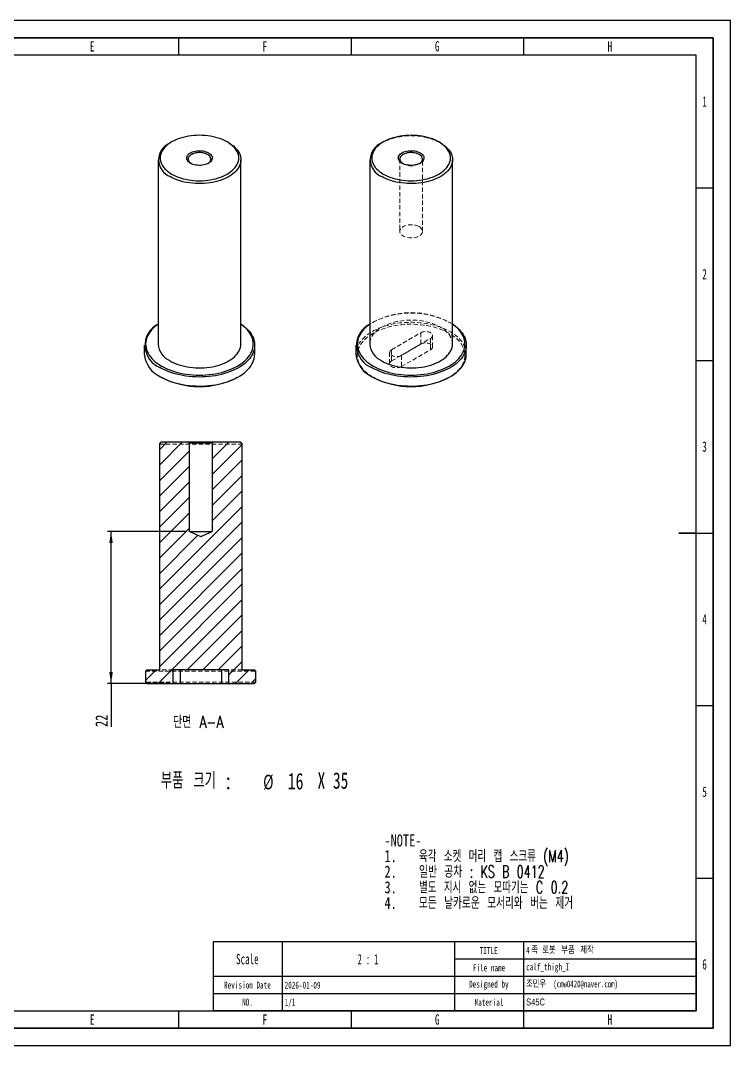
# Model space of a CAD drawing. Header units: millimetres. Extents: x 0 to 420, y 1 to 298.
# Drawn here: x 214.2 to 420, y 1 to 298 of the extents above; entities that cross this region are included whole.
import ezdxf

# ---------------------------------------------------------------- set-up
doc = ezdxf.new("R2010")
doc.units = ezdxf.units.MM
doc.linetypes.add('CENTERX2', pattern=[20.32, 12.7, -2.54, 2.54, -2.54])
doc.linetypes.add('HIDDEN', pattern=[1.905, 1.27, -0.635])
for name, color, linetype in [('SLD-0', 179, 'Continuous'), ('가는실선', 7, 'Continuous'), ('절단면', 230, 'Continuous'), ('중심선', 1, 'CENTERX2'), ('치수선', 104, 'Continuous')]:
    doc.layers.add(name, color=color, linetype=linetype)
for name, color, linetype, lineweight in [('도면층1', 4, 'Continuous', 35), ('도면층2', 3, 'Continuous', 25), ('도면층3', 5, 'Continuous', 25)]:
    doc.layers.add(name, color=color, linetype=linetype, lineweight=lineweight)
doc.styles.add('SLDTEXTSTYLE0', font='TXT', dxfattribs={"width": 0.678571, "bigfont": 'bigfont'})
doc.styles.add('SLDTEXTSTYLE1', font='TXT', dxfattribs={"width": 0.7})
doc.styles.add('SLDTEXTSTYLE10', font='TXT', dxfattribs={"width": 0.582911})
doc.styles.add('SLDTEXTSTYLE2', font='TXT', dxfattribs={"width": 0.6875})
doc.styles.add('SLDTEXTSTYLE3', font='TXT', dxfattribs={"width": 0.75})
doc.styles.add('SLDTEXTSTYLE4', font='TXT', dxfattribs={"width": 0.684211, "bigfont": 'bigfont'})
doc.styles.add('SLDTEXTSTYLE5', font='TXT', dxfattribs={"width": 0.676471, "bigfont": 'bigfont'})
doc.styles.add('SLDTEXTSTYLE6', font='TXT', dxfattribs={"width": 0.694444, "bigfont": 'bigfont'})
doc.styles.add('SLDTEXTSTYLE7', font='TXT', dxfattribs={"width": 0.638186})
doc.styles.add('SLDTEXTSTYLE8', font='TXT', dxfattribs={"width": 0.75, "bigfont": 'bigfont'})
doc.styles.add('SLDTEXTSTYLE9', font='TXT', dxfattribs={"width": 0.605})
doc.dimstyles.new('SLDDIMSTYLE1', dxfattribs={"dimtxt": 3.5, "dimasz": 3.302, "dimexe": 0, "dimexo": 0.0625, "dimgap": 0.875, "dimtad": 1, "dimdec": 3, "dimlfac": 0.5, "dimrnd": 1e-09, "dimzin": 12, "dimdsep": 46, "dimtxsty": 'SLDTEXTSTYLE3', "dimsah": 1, "dimcen": 0.09, "dimadec": 0, "dimazin": 3, "dimtfac": 1, "dimtdec": 3, "dimtofl": 0, "dimtmove": 0, "dimatfit": 3, "dimfxl": 1, "dimfrac": 2, "dimtolj": 1, "dimtzin": 12, "dimarcsym": 0})

# ---------------------------------------------------------------- blocks, each defined once
blk = doc.blocks.new('_D_7')
at = {"layer": '치수선', "transparency": 16777216}
for p, q in [((262.15, 149.89), (239.45, 149.89)), ((240.45, 105.89), (240.45, 149.89)), ((257.45, 105.89), (239.45, 105.89)), ((240.45, 105.89), (240.45, 93.3))]:
    blk.add_line(p, q, dxfattribs=at)
for points in [[(240.45, 149.89), (239.94, 146.59), (240.95, 146.59)], [(240.45, 105.89), (240.95, 109.19), (239.94, 109.19)]]:
    blk.add_solid(points, dxfattribs=at)
at = {"layer": '치수선', "transparency": 16777216, "insert": (235.93, 93.3), "char_height": 3.5, "attachment_point": 1, "rotation": 90, "style": 'SLDTEXTSTYLE3'}
blk.add_mtext('22', dxfattribs=at)

msp = doc.modelspace()

# ---------------------------------------------------------------- hatches: boundary and pattern name
at = {"layer": '중심선', "linetype": 'Continuous', "lineweight": 18}
h = msp.add_hatch(dxfattribs=at)
h.set_pattern_fill('ANSI31', color=256, angle=3e-322, style=0)
h.paths.add_polyline_path([(258.446, 109.888), (274.446, 109.888), (274.446, 105.888), (282.046, 105.888), (282.446, 106.288), (282.446, 109.488), (282.046, 109.888), (278.446, 109.888), (278.446, 175.288), (277.846, 175.888), (270.146, 175.888), (269.746, 175.488), (269.746, 149.888), (266.446, 148.5211), (263.146, 149.888), (263.146, 175.488), (262.746, 175.888), (255.046, 175.888), (254.446, 175.288), (254.446, 109.888), (250.846, 109.888), (250.446, 109.488), (250.446, 106.288), (250.846, 105.888), (258.446, 105.888)], flags=0)

# ---------------------------------------------------------------- linework, layer by layer
at = {"color": 7, "linetype": 'Continuous', "lineweight": 25}
for p, q in [((258.0154, 262.7981), (257.591, 262.553)), ((274.5644, 262.553), (274.14, 262.7981)), ((319.3581, 262.7981), (318.9337, 262.553)), ((335.9071, 262.553), (335.4827, 262.7981)), ((254.0777, 257.6554), (254.0777, 204.2536)), ((278.0777, 204.2536), (278.0777, 257.6554)), ((315.4204, 257.6554), (315.4204, 204.2536)), ((339.4204, 204.2536), (339.4204, 257.6554)), ((250.0777, 203.927), (250.0777, 201.3141)), ((282.0777, 201.3141), (282.0777, 203.927)), ((311.4204, 203.927), (311.4204, 201.3141)), ((343.4204, 201.3141), (343.4204, 203.927)), ((254.7622, 194.7839), (255.045, 194.6205)), ((277.1104, 194.6205), (277.3933, 194.7839)), ((316.1048, 194.7839), (316.3877, 194.6205)), ((338.4531, 194.6205), (338.7359, 194.7839)), ((254.446, 175.288), (255.046, 175.888)), ((254.446, 175.288), (254.446, 109.888)), ((255.046, 175.888), (262.746, 175.888)), ((262.746, 175.888), (263.146, 175.488)), ((262.746, 175.888), (270.146, 175.888)), ((263.146, 149.888), (263.146, 175.488)), ((269.746, 175.488), (263.146, 175.488)), ((269.746, 175.488), (270.146, 175.888)), ((269.746, 175.488), (269.746, 149.888)), ((270.146, 175.888), (277.846, 175.888)), ((277.846, 175.888), (278.446, 175.288)), ((278.446, 109.888), (278.446, 175.288)), ((263.146, 149.888), (266.446, 148.5211)), ((263.146, 149.888), (269.746, 149.888)), ((266.446, 148.5211), (269.746, 149.888)), ((250.446, 109.488), (250.846, 109.888)), ((250.446, 109.488), (250.446, 106.288)), ((250.846, 109.888), (254.446, 109.888)), ((258.446, 105.888), (258.446, 109.888)), ((274.446, 109.888), (258.446, 109.888)), ((260.446, 109.888), (260.446, 105.888)), ((272.446, 109.888), (272.446, 105.888)), ((274.446, 109.888), (274.446, 105.888)), ((278.446, 109.888), (282.046, 109.888)), ((282.046, 109.888), (282.446, 109.488)), ((282.446, 106.288), (282.446, 109.488)), ((250.846, 105.888), (250.446, 106.288)), ((250.846, 105.888), (258.446, 105.888)), ((258.446, 105.888), (260.446, 105.888)), ((260.446, 105.888), (272.446, 105.888)), ((272.446, 105.888), (274.446, 105.888)), ((274.446, 105.888), (282.046, 105.888)), ((282.446, 106.288), (282.046, 105.888))]:
    msp.add_line(p, q, dxfattribs=at)
at = {"color": 7, "linetype": 'HIDDEN', "lineweight": 18}
for p, q in [((324.1204, 257.8187), (324.1204, 236.9153)), ((324.8037, 256.6352), (325.0866, 256.4718)), ((329.7542, 256.4718), (330.0371, 256.6352)), ((330.7204, 236.9153), (330.7204, 257.8187)), ((316.3877, 210.6206), (316.1048, 210.4572)), ((338.7359, 210.4572), (338.4531, 210.6206)), ((321.7635, 202.6208), (330.2488, 207.5193)), ((324.592, 200.988), (333.0773, 205.8864)), ((330.2488, 207.5193), (330.2488, 204.2531)), ((333.0773, 205.8864), (333.0773, 202.6203)), ((333.663, 203.4367), (333.663, 206.7028)), ((321.7635, 199.3546), (330.2488, 204.2531)), ((321.7635, 202.6208), (321.7635, 199.3546)), ((324.592, 197.7218), (333.0773, 202.6203)), ((321.1778, 201.8044), (321.1778, 198.5382)), ((324.592, 200.988), (324.592, 197.7218)), ((254.446, 175.288), (278.446, 175.288)), ((250.446, 109.488), (282.446, 109.488)), ((258.446, 109.888), (254.446, 109.888)), ((278.446, 109.888), (274.446, 109.888)), ((282.446, 106.288), (250.446, 106.288))]:
    msp.add_line(p, q, dxfattribs=at)
at = {"color": 7, "linetype": 'Continuous', "lineweight": 25, "flags": 128}
for points in [[(258.0167, 253.4918), (258.6123, 253.1717), (259.2459, 252.8769), (259.9144, 252.609), (260.6143, 252.3692), (261.342, 252.159), (262.0938, 251.9792), (262.866, 251.8308), (263.6545, 251.7146), (264.4553, 251.6312), (265.2644, 251.581), (266.0777, 251.5642), (266.891, 251.581), (267.7001, 251.6312), (268.501, 251.7146), (269.2895, 251.8308), (270.0616, 251.9792), (270.8134, 252.159), (271.5411, 252.3692), (272.241, 252.609), (272.9095, 252.8769), (273.5431, 253.1717), (274.1387, 253.4918), (274.6933, 253.8356), (275.2039, 254.2014), (275.668, 254.5873), (276.0832, 254.9913), (276.4475, 255.4114), (276.7589, 255.8455), (277.0159, 256.2912), (277.2172, 256.7464), (277.3617, 257.2087), (277.4487, 257.6758), (277.4777, 258.1453), (277.4487, 258.6148), (277.3617, 259.0819), (277.2172, 259.5442), (277.0159, 259.9994), (276.7589, 260.4452), (276.4475, 260.8792), (276.0832, 261.2993), (275.668, 261.7033), (275.2039, 262.0892), (274.6933, 262.455), (274.1387, 262.7988), (273.5431, 263.119), (272.9095, 263.4137), (272.241, 263.6817), (271.5411, 263.9214), (270.8134, 264.1317), (270.0616, 264.3115), (269.2895, 264.4598), (268.501, 264.576), (267.7001, 264.6594), (266.891, 264.7096), (266.0777, 264.7264), (265.2644, 264.7096), (264.4553, 264.6594), (263.6545, 264.576), (262.866, 264.4598), (262.0938, 264.3115), (261.342, 264.1317), (260.6143, 263.9214), (259.9144, 263.6817), (259.2459, 263.4137), (258.6123, 263.119), (258.0167, 262.7988), (257.4622, 262.455), (256.9515, 262.0892), (256.4874, 261.7033), (256.0722, 261.2993), (255.7079, 260.8792), (255.3965, 260.4452), (255.1395, 259.9994), (254.9382, 259.5442), (254.7937, 259.0819), (254.7068, 258.6148), (254.6777, 258.1453), (254.7068, 257.6758), (254.7937, 257.2087), (254.9382, 256.7464), (255.1395, 256.2912), (255.3965, 255.8455), (255.7079, 255.4114), (256.0722, 254.9913), (256.4874, 254.5873), (256.9515, 254.2014), (257.4622, 253.8356), (258.0167, 253.4918)], [(319.3594, 253.4918), (319.955, 253.1717), (320.5886, 252.8769), (321.2571, 252.609), (321.957, 252.3692), (322.6847, 252.159), (323.4365, 251.9792), (324.2086, 251.8308), (324.9972, 251.7146), (325.798, 251.6312), (326.6071, 251.581), (327.4204, 251.5642), (328.2337, 251.581), (329.0428, 251.6312), (329.8436, 251.7146), (330.6321, 251.8308), (331.4043, 251.9792), (332.1561, 252.159), (332.8838, 252.3692), (333.5837, 252.609), (334.2522, 252.8769), (334.8858, 253.1717), (335.4814, 253.4918), (336.0359, 253.8356), (336.5466, 254.2014), (337.0107, 254.5873), (337.4259, 254.9913), (337.7902, 255.4114), (338.1016, 255.8455), (338.3586, 256.2912), (338.5599, 256.7464), (338.7044, 257.2087), (338.7913, 257.6758), (338.8204, 258.1453), (338.7913, 258.6148), (338.7044, 259.0819), (338.5599, 259.5442), (338.3586, 259.9994), (338.1016, 260.4452), (337.7902, 260.8792), (337.4259, 261.2993), (337.0107, 261.7033), (336.5466, 262.0892), (336.0359, 262.455), (335.4814, 262.7988), (334.8858, 263.119), (334.2522, 263.4137), (333.5837, 263.6817), (332.8838, 263.9214), (332.1561, 264.1317), (331.4043, 264.3115), (330.6321, 264.4598), (329.8436, 264.576), (329.0428, 264.6594), (328.2337, 264.7096), (327.4204, 264.7264), (326.6071, 264.7096), (325.798, 264.6594), (324.9972, 264.576), (324.2086, 264.4598), (323.4365, 264.3115), (322.6847, 264.1317), (321.957, 263.9214), (321.2571, 263.6817), (320.5886, 263.4137), (319.955, 263.119), (319.3594, 262.7988), (318.8049, 262.455), (318.2942, 262.0892), (317.8301, 261.7033), (317.4149, 261.2993), (317.0506, 260.8792), (316.7392, 260.4452), (316.4822, 259.9994), (316.2809, 259.5442), (316.1364, 259.0819), (316.0494, 258.6148), (316.0204, 258.1453), (316.0494, 257.6758), (316.1364, 257.2087), (316.2809, 256.7464), (316.4822, 256.2912), (316.7392, 255.8455), (317.0506, 255.4114), (317.4149, 254.9913), (317.8301, 254.5873), (318.2942, 254.2014), (318.8049, 253.8356), (319.3594, 253.4918)], [(274.5644, 262.553), (274.8508, 262.3818), (275.3948, 262.0212), (275.8943, 261.6397), (276.3471, 261.2392), (276.7509, 260.8217), (277.1039, 260.389), (277.4043, 259.9434), (277.6508, 259.4868), (277.8421, 259.0215), (277.9773, 258.5497), (278.0558, 258.0737), (278.0773, 257.5956), (278.0415, 257.1178), (277.9488, 256.6426), (277.7995, 256.1722), (277.5943, 255.7089), (277.3342, 255.2549), (277.0205, 254.8123), (276.6547, 254.3832), (276.2384, 253.9698), (275.7737, 253.5739), (275.2628, 253.1974), (274.7082, 252.8422), (274.1124, 252.51), (273.4783, 252.2022), (272.809, 251.9205), (272.1076, 251.666), (271.3774, 251.4401), (270.622, 251.2439), (269.845, 251.0782), (269.0499, 250.9438), (268.2408, 250.8414), (267.4213, 250.7715), (266.5954, 250.7344), (265.767, 250.7303), (264.9402, 250.7591), (264.1187, 250.8209), (263.3066, 250.9152), (262.5077, 251.0416), (261.7258, 251.1996), (260.9646, 251.3883), (260.2278, 251.6068), (259.5189, 251.8542), (258.8412, 252.1293), (258.1981, 252.4307), (257.5924, 252.7569)], [(335.9071, 262.553), (336.1935, 262.3818), (336.7375, 262.0212), (337.237, 261.6397), (337.6898, 261.2392), (338.0936, 260.8217), (338.4466, 260.389), (338.747, 259.9434), (338.9934, 259.4868), (339.1847, 259.0215), (339.32, 258.5497), (339.3985, 258.0737), (339.4199, 257.5956), (339.3842, 257.1178), (339.2915, 256.6426), (339.1421, 256.1722), (338.937, 255.7089), (338.6769, 255.2549), (338.3632, 254.8123), (337.9973, 254.3832), (337.5811, 253.9698), (337.1164, 253.5739), (336.6055, 253.1974), (336.0509, 252.8422), (335.4551, 252.51), (334.821, 252.2022), (334.1517, 251.9205), (333.4503, 251.666), (332.7201, 251.4401), (331.9647, 251.2439), (331.1876, 251.0782), (330.3926, 250.9438), (329.5835, 250.8414), (328.764, 250.7715), (327.9381, 250.7344), (327.1097, 250.7303), (326.2828, 250.7591), (325.4614, 250.8209), (324.6493, 250.9152), (323.8504, 251.0416), (323.0685, 251.1996), (322.3073, 251.3883), (321.5705, 251.6068), (320.8616, 251.8542), (320.1839, 252.1293), (319.5407, 252.4307), (318.9351, 252.7569)], [(263.4614, 256.635), (263.1541, 256.8362), (262.893, 257.058), (262.682, 257.297), (262.5246, 257.5494), (262.4233, 257.8112), (262.3795, 258.0782), (262.3941, 258.3463), (262.4668, 258.6113), (262.5964, 258.8688), (262.781, 259.115), (263.0175, 259.3459), (263.3023, 259.5579), (263.6309, 259.7475), (263.998, 259.9119), (264.3979, 260.0485), (264.8244, 260.155), (265.2706, 260.2298), (265.7295, 260.2718), (266.1939, 260.2802), (266.6565, 260.255), (267.11, 260.1965), (267.5472, 260.1056), (267.9612, 259.9838), (268.3455, 259.8331), (268.694, 259.6557), (269.0013, 259.4545), (269.2625, 259.2326), (269.4734, 258.9936), (269.6308, 258.7412), (269.7322, 258.4795), (269.7759, 258.2124), (269.7613, 257.9443), (269.6886, 257.6794), (269.559, 257.4218), (269.3744, 257.1756), (269.1379, 256.9447), (268.8531, 256.7328), (268.5246, 256.5431), (268.1574, 256.3787), (267.7575, 256.2422), (267.331, 256.1356), (266.8848, 256.0608), (266.4259, 256.0188), (265.9615, 256.0104), (265.4989, 256.0357), (265.0454, 256.0942), (264.6083, 256.185), (264.1943, 256.3068), (263.8099, 256.4576), (263.4614, 256.635)], [(268.5449, 256.5535), (268.7668, 256.7144), (268.9977, 256.9312), (269.1766, 257.1638), (269.3001, 257.4081), (269.3662, 257.6597), (269.3736, 257.9142), (269.3221, 258.1669), (269.2128, 258.4134), (269.0475, 258.6494), (268.8292, 258.8705), (268.5618, 259.0728), (268.2501, 259.2527), (267.8996, 259.4071), (267.5166, 259.5331), (267.1079, 259.6285), (266.6809, 259.6917), (266.2431, 259.7214), (265.8023, 259.7171), (265.3664, 259.679), (264.9433, 259.6076), (264.5404, 259.5044), (264.1649, 259.3711), (263.8235, 259.21), (263.5224, 259.0242), (263.2669, 258.8168), (263.0615, 258.5916), (262.91, 258.3526), (262.815, 258.1041), (262.7782, 257.8505), (262.8003, 257.5964), (262.8808, 257.3462), (263.0185, 257.1044), (263.2107, 256.8754), (263.4541, 256.6632), (263.6105, 256.5535)], [(324.8041, 256.635), (324.4968, 256.8362), (324.2357, 257.058), (324.0247, 257.297), (323.8673, 257.5494), (323.7659, 257.8112), (323.7222, 258.0782), (323.7368, 258.3463), (323.8095, 258.6113), (323.9391, 258.8688), (324.1237, 259.115), (324.3602, 259.3459), (324.645, 259.5579), (324.9735, 259.7475), (325.3407, 259.9119), (325.7406, 260.0485), (326.1671, 260.155), (326.6133, 260.2298), (327.0722, 260.2718), (327.5366, 260.2802), (327.9992, 260.255), (328.4527, 260.1965), (328.8898, 260.1056), (329.3038, 259.9838), (329.6882, 259.8331), (330.0367, 259.6557), (330.344, 259.4545), (330.6051, 259.2326), (330.8161, 258.9936), (330.9735, 258.7412), (331.0748, 258.4795), (331.1186, 258.2124), (331.104, 257.9443), (331.0313, 257.6794), (330.9017, 257.4218), (330.7171, 257.1756), (330.4806, 256.9447), (330.1958, 256.7328), (329.8672, 256.5431), (329.5001, 256.3787), (329.1002, 256.2422), (328.6737, 256.1356), (328.2275, 256.0608), (327.7686, 256.0188), (327.3042, 256.0104), (326.8416, 256.0357), (326.3881, 256.0942), (325.9509, 256.185), (325.5369, 256.3068), (325.1526, 256.4576), (324.8041, 256.635)], [(329.8876, 256.5535), (330.1095, 256.7144), (330.3404, 256.9312), (330.5193, 257.1638), (330.6428, 257.4081), (330.7089, 257.6597), (330.7162, 257.9142), (330.6648, 258.1669), (330.5555, 258.4134), (330.3902, 258.6494), (330.1719, 258.8705), (329.9045, 259.0728), (329.5928, 259.2527), (329.2423, 259.4071), (328.8593, 259.5331), (328.4506, 259.6285), (328.0236, 259.6917), (327.5858, 259.7214), (327.145, 259.7171), (326.7091, 259.679), (326.286, 259.6076), (325.8831, 259.5044), (325.5076, 259.3711), (325.1662, 259.21), (324.8651, 259.0242), (324.6096, 258.8168), (324.4042, 258.5916), (324.2527, 258.3526), (324.1576, 258.1041), (324.1209, 257.8505), (324.1429, 257.5964), (324.2235, 257.3462), (324.3611, 257.1044), (324.5534, 256.8754), (324.7967, 256.6632), (324.9532, 256.5535)], [(254.0777, 210.008), (253.7976, 209.8076), (253.2392, 209.3694), (252.7275, 208.9126), (252.2646, 208.4388), (251.8521, 207.9497), (251.4915, 207.4471), (251.1841, 206.9328), (250.931, 206.4088), (250.7332, 205.8769), (250.5914, 205.3391), (250.5062, 204.7974), (250.4777, 204.2536), (250.5062, 203.7099), (250.5914, 203.1681), (250.7332, 202.6303), (250.931, 202.0984), (251.1841, 201.5744), (251.4915, 201.0602), (251.8521, 200.5576), (252.2646, 200.0685), (252.7275, 199.5946), (253.2392, 199.1378), (253.7976, 198.6996), (254.4009, 198.2817), (255.0468, 197.8856)], [(278.0777, 210.0364), (278.36, 209.8465), (278.9513, 209.4119), (279.4964, 208.9576), (279.9936, 208.4853), (280.4409, 207.9968), (280.8368, 207.4936), (281.1798, 206.9777), (281.4688, 206.4508), (281.7027, 205.9149), (281.8807, 205.3719), (282.0021, 204.8238), (282.0665, 204.2724), (282.0737, 203.7198), (282.0236, 203.1679), (281.9164, 202.6187), (281.7525, 202.0742), (281.5325, 201.5364), (281.2572, 201.0071), (280.9275, 200.4883), (280.5447, 199.9818), (280.1101, 199.4894), (279.6253, 199.0128), (279.092, 198.5539), (278.512, 198.1142), (277.8876, 197.6953), (277.2209, 197.2988), (276.5143, 196.9259), (275.7703, 196.5781), (274.9917, 196.2567), (274.1811, 195.9626), (273.3416, 195.6971), (272.476, 195.4611), (271.5875, 195.2553), (270.6793, 195.0806), (269.7546, 194.9376), (268.8168, 194.8268), (267.8691, 194.7485), (266.9151, 194.7031), (265.958, 194.6907), (265.0014, 194.7113), (264.0486, 194.765), (263.1031, 194.8514), (262.1683, 194.9704), (261.2474, 195.1214), (260.3438, 195.3039), (259.4608, 195.5173), (258.6014, 195.7608), (257.7688, 196.0335), (256.966, 196.3345), (256.1957, 196.6627), (255.4609, 197.0168), (254.764, 197.3957)], [(255.0468, 197.8856), (255.733, 197.5128), (256.4569, 197.1645), (257.2159, 196.8421), (258.0072, 196.5467), (258.828, 196.2795), (259.6753, 196.0413), (260.5459, 195.8332), (261.4367, 195.6557), (262.3444, 195.5096), (263.2657, 195.3954), (264.1973, 195.3136), (265.1358, 195.2644), (266.0777, 195.2479), (267.0196, 195.2644), (267.9581, 195.3136), (268.8897, 195.3954), (269.811, 195.5096), (270.7188, 195.6557), (271.6095, 195.8332), (272.4801, 196.0413), (273.3274, 196.2795), (274.1482, 196.5467), (274.9395, 196.8421), (275.6985, 197.1645), (276.4224, 197.5128), (277.1086, 197.8856), (277.7545, 198.2817), (278.3578, 198.6996), (278.9163, 199.1378), (279.4279, 199.5946), (279.8908, 200.0685), (280.3033, 200.5576), (280.664, 201.0602), (280.9714, 201.5744), (281.2244, 202.0984), (281.4222, 202.6303), (281.564, 203.1681), (281.6492, 203.7099), (281.6777, 204.2536), (281.6492, 204.7974), (281.564, 205.3391), (281.4222, 205.8769), (281.2244, 206.4088), (280.9714, 206.9328), (280.664, 207.4471), (280.3033, 207.9497), (279.8908, 208.4388), (279.4279, 208.9126), (278.9163, 209.3694), (278.3578, 209.8076), (278.0777, 210.008)], [(315.4204, 210.008), (315.1403, 209.8076), (314.5818, 209.3694), (314.0702, 208.9126), (313.6073, 208.4388), (313.1948, 207.9497), (312.8341, 207.4471), (312.5268, 206.9328), (312.2737, 206.4088), (312.0759, 205.8769), (311.9341, 205.3391), (311.8489, 204.7974), (311.8204, 204.2536), (311.8489, 203.7099), (311.9341, 203.1681), (312.0759, 202.6303), (312.2737, 202.0984), (312.5268, 201.5744), (312.8341, 201.0602), (313.1948, 200.5576), (313.6073, 200.0685), (314.0702, 199.5946), (314.5818, 199.1378), (315.1403, 198.6996), (315.7436, 198.2817), (316.3895, 197.8856)], [(339.4204, 210.0364), (339.7027, 209.8465), (340.294, 209.4119), (340.8391, 208.9576), (341.3363, 208.4853), (341.7836, 207.9968), (342.1795, 207.4936), (342.5225, 206.9777), (342.8115, 206.4508), (343.0454, 205.9149), (343.2234, 205.3719), (343.3448, 204.8238), (343.4092, 204.2724), (343.4164, 203.7198), (343.3663, 203.1679), (343.2591, 202.6187), (343.0952, 202.0742), (342.8752, 201.5364), (342.5999, 201.0071), (342.2702, 200.4883), (341.8874, 199.9818), (341.4528, 199.4894), (340.968, 199.0128), (340.4347, 198.5539), (339.8547, 198.1142), (339.2303, 197.6953), (338.5636, 197.2988), (337.857, 196.9259), (337.113, 196.5781), (336.3344, 196.2567), (335.5238, 195.9626), (334.6842, 195.6971), (333.8187, 195.4611), (332.9302, 195.2553), (332.022, 195.0806), (331.0973, 194.9376), (330.1595, 194.8268), (329.2118, 194.7485), (328.2578, 194.7031), (327.3007, 194.6907), (326.3441, 194.7113), (325.3913, 194.765), (324.4458, 194.8514), (323.5109, 194.9704), (322.5901, 195.1214), (321.6865, 195.3039), (320.8035, 195.5173), (319.9441, 195.7608), (319.1115, 196.0335), (318.3086, 196.3345), (317.5384, 196.6627), (316.8035, 197.0168), (316.1067, 197.3957)], [(316.3895, 197.8856), (317.0757, 197.5128), (317.7996, 197.1645), (318.5586, 196.8421), (319.3499, 196.5467), (320.1707, 196.2795), (321.018, 196.0413), (321.8886, 195.8332), (322.7793, 195.6557), (323.6871, 195.5096), (324.6084, 195.3954), (325.54, 195.3136), (326.4785, 195.2644), (327.4204, 195.2479), (328.3623, 195.2644), (329.3008, 195.3136), (330.2324, 195.3954), (331.1537, 195.5096), (332.0614, 195.6557), (332.9522, 195.8332), (333.8228, 196.0413), (334.6701, 196.2795), (335.4909, 196.5467), (336.2822, 196.8421), (337.0412, 197.1645), (337.7651, 197.5128), (338.4513, 197.8856), (339.0972, 198.2817), (339.7005, 198.6996), (340.2589, 199.1378), (340.7706, 199.5946), (341.2335, 200.0685), (341.646, 200.5576), (342.0066, 201.0602), (342.314, 201.5744), (342.5671, 202.0984), (342.7649, 202.6303), (342.9067, 203.1681), (342.9919, 203.7099), (343.0204, 204.2536), (342.9919, 204.7974), (342.9067, 205.3391), (342.7649, 205.8769), (342.5671, 206.4088), (342.314, 206.9328), (342.0066, 207.4471), (341.646, 207.9497), (341.2335, 208.4388), (340.7706, 208.9126), (340.2589, 209.3694), (339.7005, 209.8076), (339.4204, 210.008)], [(257.5924, 199.3552), (258.1981, 199.0289), (258.8412, 198.7275), (259.5189, 198.4525), (260.2278, 198.2051), (260.9646, 197.9865), (261.7258, 197.7978), (262.5077, 197.6398), (263.3066, 197.5134), (264.1187, 197.4191), (264.9402, 197.3574), (265.767, 197.3285), (266.5954, 197.3326), (267.4213, 197.3697), (268.2408, 197.4396), (269.0499, 197.542), (269.845, 197.6764), (270.622, 197.8421), (271.3774, 198.0384), (272.1076, 198.2643), (272.809, 198.5187), (273.4783, 198.8004), (274.1124, 199.1082), (274.7082, 199.4405), (275.2628, 199.7957), (275.7737, 200.1721), (276.2384, 200.568), (276.6547, 200.9815), (277.0205, 201.4105), (277.3342, 201.8531), (277.5943, 202.3072), (277.7995, 202.7705), (277.9488, 203.2409), (278.0415, 203.7161), (278.0773, 204.1938), (278.0777, 204.2536)], [(318.9351, 199.3552), (319.5407, 199.0289), (320.1839, 198.7275), (320.8616, 198.4525), (321.5705, 198.2051), (322.3073, 197.9865), (323.0685, 197.7978), (323.8504, 197.6398), (324.6493, 197.5134), (325.4614, 197.4191), (326.2828, 197.3574), (327.1097, 197.3285), (327.9381, 197.3326), (328.764, 197.3697), (329.5835, 197.4396), (330.3926, 197.542), (331.1876, 197.6764), (331.9647, 197.8421), (332.7201, 198.0384), (333.4503, 198.2643), (334.1517, 198.5187), (334.821, 198.8004), (335.4551, 199.1082), (336.0509, 199.4405), (336.6055, 199.7957), (337.1164, 200.1721), (337.5811, 200.568), (337.9973, 200.9815), (338.3632, 201.4105), (338.6769, 201.8531), (338.937, 202.3072), (339.1421, 202.7705), (339.2915, 203.2409), (339.3842, 203.7161), (339.4199, 204.1938), (339.4204, 204.2536)], [(254.764, 194.7828), (255.4609, 194.4039), (256.1957, 194.0497), (256.966, 193.7216), (257.7688, 193.4206), (258.6014, 193.1479), (259.4608, 192.9044), (260.3438, 192.691), (261.2474, 192.5084), (262.1683, 192.3574), (263.1031, 192.2385), (264.0486, 192.152), (265.0014, 192.0984), (265.958, 192.0777), (266.9151, 192.0901), (267.8691, 192.1356), (268.8168, 192.2138), (269.7546, 192.3247), (270.6793, 192.4677), (271.5875, 192.6424), (272.476, 192.8482), (273.3416, 193.0842), (274.1811, 193.3497), (274.9917, 193.6437), (275.7703, 193.9652), (276.5143, 194.313), (277.2209, 194.6858), (277.8876, 195.0824), (278.512, 195.5013), (279.092, 195.941), (279.6253, 196.3999), (280.1101, 196.8764), (280.5447, 197.3688), (280.9275, 197.8753), (281.2572, 198.3942), (281.5325, 198.9235), (281.7525, 199.4613), (281.9164, 200.0058), (282.0236, 200.5549), (282.0737, 201.1068), (282.0777, 201.3141)], [(316.1067, 194.7828), (316.8035, 194.4039), (317.5384, 194.0497), (318.3086, 193.7216), (319.1115, 193.4206), (319.9441, 193.1479), (320.8035, 192.9044), (321.6865, 192.691), (322.5901, 192.5084), (323.5109, 192.3574), (324.4458, 192.2385), (325.3913, 192.152), (326.3441, 192.0984), (327.3007, 192.0777), (328.2578, 192.0901), (329.2118, 192.1356), (330.1595, 192.2138), (331.0973, 192.3247), (332.022, 192.4677), (332.9302, 192.6424), (333.8187, 192.8482), (334.6842, 193.0842), (335.5238, 193.3497), (336.3344, 193.6437), (337.113, 193.9652), (337.857, 194.313), (338.5636, 194.6858), (339.2303, 195.0824), (339.8547, 195.5013), (340.4347, 195.941), (340.968, 196.3999), (341.4528, 196.8764), (341.8874, 197.3688), (342.2702, 197.8753), (342.5999, 198.3942), (342.8752, 198.9235), (343.0952, 199.4613), (343.2591, 200.0058), (343.3663, 200.5549), (343.4164, 201.1068), (343.4204, 201.3141)]]:
    msp.add_lwpolyline(points, dxfattribs=at)
at = {"color": 7, "linetype": 'HIDDEN', "lineweight": 18, "flags": 128}
for points in [[(329.7538, 238.2623), (330.044, 238.0708), (330.2874, 237.8586), (330.4796, 237.6296), (330.6173, 237.3878), (330.6978, 237.1376), (330.7199, 236.8834), (330.6831, 236.6298), (330.5881, 236.3813), (330.4366, 236.1423), (330.2312, 235.9172), (329.9757, 235.7098), (329.6746, 235.5239), (329.3332, 235.3629), (328.9577, 235.2296), (328.5548, 235.1263), (328.1317, 235.055), (327.6958, 235.0169), (327.255, 235.0126), (326.8172, 235.0423), (326.3902, 235.1054), (325.9815, 235.2008), (325.5985, 235.3269), (325.248, 235.4812), (324.9363, 235.6612), (324.6689, 235.8635), (324.4506, 236.0846), (324.2853, 236.3205), (324.176, 236.567), (324.1245, 236.8198), (324.1319, 237.0742), (324.198, 237.3259), (324.3215, 237.5701), (324.5004, 237.8027), (324.7313, 238.0195), (325.0103, 238.2166), (325.3322, 238.3904), (325.6915, 238.5379), (326.0815, 238.6565), (326.4955, 238.744), (326.926, 238.7988), (327.3653, 238.82), (327.8055, 238.8073), (328.2389, 238.7608), (328.6577, 238.6813), (329.0545, 238.5704), (329.422, 238.4299), (329.7538, 238.2623)], [(339.4204, 204.2536), (339.3985, 204.6719), (339.32, 205.148), (339.1847, 205.6198), (338.9934, 206.0851), (338.747, 206.5416), (338.4466, 206.9873), (338.0936, 207.4199), (337.6898, 207.8375), (337.237, 208.2379), (336.7375, 208.6194), (336.1935, 208.9801), (335.6077, 209.3182), (334.983, 209.6322), (334.3222, 209.9206), (333.6284, 210.182), (332.9052, 210.4151), (332.1557, 210.6189), (331.3837, 210.7923), (330.5929, 210.9346), (329.7869, 211.045), (328.9696, 211.1231), (328.1449, 211.1684), (327.3168, 211.1808), (326.4892, 211.1602), (325.666, 211.1066), (324.8512, 211.0204), (324.0486, 210.902), (323.2621, 210.7519), (322.4954, 210.5708), (321.7522, 210.3596), (321.036, 210.1193), (320.3502, 209.851), (319.6981, 209.5561), (319.0828, 209.2359), (318.5073, 208.892), (317.9742, 208.5259), (317.4861, 208.1395), (317.0454, 207.7346), (316.6541, 207.3131), (316.3141, 206.877), (316.0271, 206.4284), (315.7943, 205.9695), (315.617, 205.5023), (315.4958, 205.0293), (315.4316, 204.5525), (315.4204, 204.2536)], [(343.4204, 201.3141), (343.4092, 201.6594), (343.3448, 202.2108), (343.2234, 202.759), (343.0454, 203.302), (342.8115, 203.8379), (342.5225, 204.3647), (342.1795, 204.8807), (341.7836, 205.3838), (341.3363, 205.8724), (340.8391, 206.3447), (340.294, 206.799), (339.7027, 207.2336), (339.0675, 207.647), (338.3906, 208.0378), (337.6744, 208.4045), (336.9215, 208.7458), (336.1346, 209.0605), (335.3165, 209.3475), (334.4702, 209.6058), (333.5986, 209.8343), (332.7049, 210.0324), (331.7922, 210.1992), (330.864, 210.3342), (329.9233, 210.437), (328.9738, 210.507), (328.0187, 210.5442), (327.0614, 210.5484), (326.1054, 210.5194), (325.1541, 210.4576), (324.211, 210.363), (323.2793, 210.236), (322.3624, 210.077), (321.4637, 209.8867), (320.5863, 209.6657), (319.7333, 209.4148), (318.9079, 209.1349), (318.1129, 208.827), (317.3513, 208.4923), (316.6257, 208.1318), (315.9387, 207.7469), (315.2928, 207.339), (314.6904, 206.9095), (314.1335, 206.46), (313.6242, 205.9921), (313.1643, 205.5074), (312.7554, 205.0077), (312.399, 204.4948), (312.0964, 203.9705), (311.8486, 203.4367), (311.6566, 202.8953), (311.521, 202.3482), (311.4423, 201.7975), (311.4204, 201.3141)], [(316.3895, 194.6195), (315.7436, 195.0156), (315.1403, 195.4335), (314.5818, 195.8716), (314.0702, 196.3285), (313.6073, 196.8023), (313.1948, 197.2914), (312.8341, 197.794), (312.5268, 198.3082), (312.2737, 198.8323), (312.0759, 199.3641), (311.9341, 199.9019), (311.8489, 200.4437), (311.8204, 200.9875), (311.8489, 201.5312), (311.9341, 202.073), (312.0759, 202.6108), (312.2737, 203.1427), (312.5268, 203.6667), (312.8341, 204.1809), (313.1948, 204.6835), (313.6073, 205.1726), (314.0702, 205.6464), (314.5818, 206.1033), (315.1403, 206.5414), (315.7436, 206.9593), (316.3895, 207.3554), (317.0757, 207.7283), (317.7996, 208.0766), (318.5586, 208.399), (319.3499, 208.6944), (320.1707, 208.9616), (321.018, 209.1997), (321.8886, 209.4079), (322.7793, 209.5854), (323.6871, 209.7315), (324.6084, 209.8456), (325.54, 209.9275), (326.4785, 209.9767), (327.4204, 209.9931), (328.3623, 209.9767), (329.3008, 209.9275), (330.2324, 209.8456), (331.1537, 209.7315), (332.0614, 209.5854), (332.9522, 209.4079), (333.8228, 209.1997), (334.6701, 208.9616), (335.4909, 208.6944), (336.2822, 208.399), (337.0412, 208.0766), (337.7651, 207.7283), (338.4513, 207.3554), (339.0972, 206.9593), (339.7005, 206.5414), (340.2589, 206.1033), (340.7706, 205.6464), (341.2335, 205.1726), (341.646, 204.6835), (342.0066, 204.1809), (342.314, 203.6667), (342.5671, 203.1427), (342.7649, 202.6108), (342.9067, 202.073), (342.9919, 201.5312), (343.0204, 200.9875), (342.9919, 200.4437), (342.9067, 199.9019), (342.7649, 199.3641), (342.5671, 198.8323), (342.314, 198.3082), (342.0066, 197.794), (341.646, 197.2914), (341.2335, 196.8023), (340.7706, 196.3285), (340.2589, 195.8716), (339.7005, 195.4335), (339.0972, 195.0156), (338.4531, 194.6205)], [(330.2488, 207.5193), (330.5159, 207.6486), (330.8178, 207.7492), (331.1454, 207.8181), (331.4887, 207.853), (331.8373, 207.853), (332.1807, 207.8181), (332.5083, 207.7492), (332.8102, 207.6486), (333.0773, 207.5193), (333.3013, 207.3651), (333.4757, 207.1908), (333.5949, 207.0017), (333.6554, 206.8035), (333.6554, 206.6022), (333.5949, 206.404), (333.4757, 206.2149), (333.3013, 206.0406), (333.0773, 205.8864)], [(324.592, 200.988), (324.3249, 200.8586), (324.023, 200.758), (323.6954, 200.6892), (323.3521, 200.6542), (323.0034, 200.6542), (322.6601, 200.6892), (322.3325, 200.758), (322.0306, 200.8586), (321.7635, 200.988), (321.5395, 201.1422), (321.3651, 201.3165), (321.2459, 201.5056), (321.1854, 201.7038), (321.1854, 201.905), (321.2459, 202.1032), (321.3651, 202.2923), (321.5395, 202.4666), (321.7635, 202.6208)], [(330.2488, 204.2531), (330.5159, 204.3825), (330.8178, 204.4831), (331.1454, 204.5519), (331.4887, 204.5869), (331.8373, 204.5869), (332.1807, 204.5519), (332.5083, 204.4831), (332.8102, 204.3825), (333.0773, 204.2531), (333.3013, 204.0989), (333.4757, 203.9246), (333.5949, 203.7355), (333.6554, 203.5373), (333.6554, 203.3361), (333.5949, 203.1379), (333.4757, 202.9487), (333.3013, 202.7744), (333.0773, 202.6203)], [(324.592, 197.7218), (324.3249, 197.5925), (324.023, 197.4918), (323.6954, 197.423), (323.3521, 197.3881), (323.0034, 197.3881), (322.6601, 197.423), (322.3325, 197.4918), (322.0306, 197.5925), (321.7635, 197.7218), (321.5395, 197.876), (321.3651, 198.0503), (321.2459, 198.2394), (321.1854, 198.4376), (321.1854, 198.6389), (321.2459, 198.8371), (321.3651, 199.0262), (321.5395, 199.2005), (321.7635, 199.3546)]]:
    msp.add_lwpolyline(points, dxfattribs=at)
at = {"color": 7, "linetype": 'HIDDEN', "lineweight": 18}
for centre, radius, start, end in [((327.4204, 246.2175), 18.4085, 62.547194, 117.452806), ((327.4204, 260.8124), 4.9219, 239.915937, 300.084063), ((327.4204, 190.1767), 23.1793, 58.821715, 121.178285), ((327.4204, 189.1883), 24.0551, 60.075679, 119.924321)]:
    msp.add_arc(centre, radius, start, end, dxfattribs=at)
at = {"color": 7, "linetype": 'Continuous', "lineweight": 25}
for centre, radius, start, end in [((259.4774, 257.6553), 5.2485, 111.064043, 248.952085), ((320.8201, 257.6553), 5.2485, 111.064043, 248.952085), ((257.1714, 203.8654), 6.9031, 116.626068, 249.589257), ((318.5141, 203.8654), 6.9031, 116.626068, 249.589257), ((260.032, 204.8158), 5.9807, 185.393176, 245.926965), ((321.3747, 204.8158), 5.9807, 185.393176, 245.926965), ((258.0183, 202.0647), 7.976, 185.400175, 245.919966), ((319.361, 202.0647), 7.976, 185.400175, 245.919966), ((266.0776, 215.8365), 23.9132, 242.530007, 297.475368), ((327.4203, 215.8365), 23.9132, 242.530007, 297.475368)]:
    msp.add_arc(centre, radius, start, end, dxfattribs=at)
at = {"layer": 'SLD-0', "color": 7}
for p, q in [((420, 298), (0, 298)), ((420, 1), (420, 298)), ((0, 1), (420, 1))]:
    msp.add_line(p, q, dxfattribs=at)
at = {"layer": '도면층1', "color": 7}
for p, q in [((415, 293), (5, 293)), ((415, 6), (415, 293)), ((5, 6), (415, 6))]:
    msp.add_line(p, q, dxfattribs=at)
at = {"layer": '도면층2', "color": 7}
for p, q in [((260, 293), (260, 288)), ((310, 293), (310, 288)), ((360, 293), (360, 288)), ((410, 288), (10, 288)), ((410, 11), (410, 288)), ((410, 249.5), (415, 249.5)), ((410, 199.5), (415, 199.5)), ((410, 149.5), (405, 149.5)), ((405, 149.5), (415, 149.5)), ((410, 11), (410, 149.5)), ((410, 149.5), (415, 149.5)), ((410, 99.5), (415, 99.5)), ((410, 49.5), (415, 49.5)), ((10, 11), (410, 11)), ((260, 11), (260, 6)), ((310, 11), (310, 6)), ((360, 11), (360, 6))]:
    msp.add_line(p, q, dxfattribs=at)
at = {"layer": '도면층3', "color": 7}
for p, q in [((410, 31), (270, 31)), ((270, 31), (270, 11)), ((290, 31), (290, 11)), ((340, 31), (340, 11)), ((360, 31), (360, 11)), ((410, 31), (410, 11)), ((410, 26), (340, 26)), ((410, 21), (270, 21)), ((410, 16), (270, 16)), ((410, 11), (270, 11))]:
    msp.add_line(p, q, dxfattribs=at)

# ---------------------------------------------------------------- texts
at = {"layer": 'SLD-0', "color": 7}
for s, insert, char_height, attachment_point, style in [('로봇', (365.4333, 29.61), 2, 1, 'SLDTEXTSTYLE8'), ('부품', (370.9528, 29.61), 2, 1, 'SLDTEXTSTYLE8'), ('제작', (376.4722, 29.61), 2, 1, 'SLDTEXTSTYLE8'), ('Scale', (279.9563, 27.5432), 3, 2, 'SLDTEXTSTYLE7'), ('TITLE', (349.9137, 29.4948), 2, 2, 'SLDTEXTSTYLE7'), ('4', (360.75, 29.6128), 2, 1, 'SLDTEXTSTYLE9'), ('족', (362.2917, 29.61), 2, 1, 'SLDTEXTSTYLE8'), ('File name', (350.0024, 24.5108), 2, 2, 'SLDTEXTSTYLE7'), ('calf_thigh_I', (360.75, 24.7888), 2, 1, 'SLDTEXTSTYLE7'), ('Revision Date', (279.9825, 19.5108), 2, 2, 'SLDTEXTSTYLE7'), ('Designed by', (349.9589, 19.7878), 2, 2, 'SLDTEXTSTYLE7'), ('조민우', (360.75, 19.832), 2, 1, 'SLDTEXTSTYLE8'), ('(cmw0420@naver.com)', (368.6222, 19.8348), 2, 1, 'SLDTEXTSTYLE9'), ('NO.', (279.9962, 14.5288), 2, 2, 'SLDTEXTSTYLE7'), ('Material', (349.991, 14.5108), 2, 2, 'SLDTEXTSTYLE7'), ('{\\fGulim|b0|i0|c129|p50;S45C}', (360.7639, 14.607), 2, 1, 'SLDTEXTSTYLE8')]:
    msp.add_mtext(s, dxfattribs=dict(at, insert=insert, char_height=char_height, attachment_point=attachment_point, style=style))
at = {"layer": '가는실선', "attachment_point": 1}
for s, insert, char_height, style in [('부품 크기 :', (254.8716, 80.1608), 4.7625, 'SLDTEXTSTYLE0'), ('%%c', (284.5402, 79.462), 4.23333, 'SLDTEXTSTYLE1'), ('16', (291.675, 79.9667), 4.7625, 'SLDTEXTSTYLE1'), ('X 35', (300.3048, 80.1608), 4.7625, 'SLDTEXTSTYLE2'), ('-NOTE-', (319.7002, 62.1714), 3.5, 'SLDTEXTSTYLE3'), ('1.', (319.7002, 57.6457), 3.5, 'SLDTEXTSTYLE3'), ('육각 소켓 머리 캡 스크류 (M4)', (329.7002, 57.6457), 3.5, 'SLDTEXTSTYLE4'), ('2.', (319.7002, 53.12), 3.5, 'SLDTEXTSTYLE3'), ('일반 공차 : KS B 0412', (329.7002, 53.12), 3.5, 'SLDTEXTSTYLE5'), ('3.', (319.7002, 48.5943), 3.5, 'SLDTEXTSTYLE3'), ('별도 지시 없는 모따기는 C 0.2', (329.7002, 48.5943), 3.5, 'SLDTEXTSTYLE4'), ('4.', (319.7002, 44.0686), 3.5, 'SLDTEXTSTYLE3'), ('모든 날카로운 모서리와 버는 제거', (329.7002, 44.0686), 3.5, 'SLDTEXTSTYLE6')]:
    msp.add_mtext(s, dxfattribs=dict(at, insert=insert, char_height=char_height, style=style))
at = {"layer": '도면층2', "color": 7}
for s, insert, char_height, attachment_point, style in [('E', (234.986, 291.9922), 3, 2, 'SLDTEXTSTYLE7'), ('F', (285.008, 291.9922), 3, 2, 'SLDTEXTSTYLE7'), ('G', (334.9916, 292.0432), 3, 2, 'SLDTEXTSTYLE7'), ('H', (385.0135, 291.9922), 3, 2, 'SLDTEXTSTYLE7'), ('1', (412.4784, 275.9982), 3, 2, 'SLDTEXTSTYLE7'), ('2', (412.4784, 225.9982), 3, 2, 'SLDTEXTSTYLE7'), ('3', (412.4784, 176.0237), 3, 2, 'SLDTEXTSTYLE7'), ('4', (412.4784, 125.9922), 3, 2, 'SLDTEXTSTYLE7'), ('5', (412.4784, 76.0177), 3, 2, 'SLDTEXTSTYLE7'), ('2 : 1', (314.9243, 27.4982), 3, 2, 'SLDTEXTSTYLE10'), ('6', (412.4784, 26.0237), 3, 2, 'SLDTEXTSTYLE7'), ('2026-01-09', (290.75, 19.4988), 2, 1, 'SLDTEXTSTYLE7'), ('1/1', (290.75, 14.4988), 2, 1, 'SLDTEXTSTYLE7'), ('E', (234.986, 9.9922), 3, 2, 'SLDTEXTSTYLE7'), ('F', (285.008, 9.9922), 3, 2, 'SLDTEXTSTYLE7'), ('G', (334.9916, 10.0432), 3, 2, 'SLDTEXTSTYLE7'), ('H', (385.0135, 9.9922), 3, 2, 'SLDTEXTSTYLE7')]:
    msp.add_mtext(s, dxfattribs=dict(at, insert=insert, char_height=char_height, attachment_point=attachment_point, style=style))
at = {"layer": '절단면', "insert": (265.7241, 96.524), "char_height": 3.5, "attachment_point": 2, "style": 'SLDTEXTSTYLE8'}
msp.add_mtext('단면 A-A', dxfattribs=at)

# ---------------------------------------------------------------- dimensions: what is measured, and where the dimension line sits
at = {"layer": '치수선'}
dim = msp.add_linear_dim(base=(240.446, 149.888), p1=(258.446, 105.888), p2=(263.146, 149.888), angle=90, dimstyle='SLDDIMSTYLE1', dxfattribs=at)
dim.commit()
dim.dimension.update_dxf_attribs({"geometry": '_D_7', "text_midpoint": (240.446, 95.888), "dimtype": 160})

doc.saveas('drawing.dxf')
